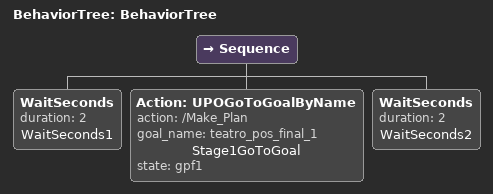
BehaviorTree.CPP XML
<?xml version="1.0"?>
<root main_tree_to_execute="BehaviorTree">
    <BehaviorTree ID="BehaviorTree">
        <Sequence>
            <WaitSeconds duration="2" name="WaitSeconds1"/>
            <Action ID="UPOGoToGoalByName" action="/Make_Plan" goal_name="teatro_pos_final_1" name="Stage1GoToGoal" state="gpf1"/>
            <WaitSeconds duration="2" name="WaitSeconds2"/>
        </Sequence>
    </BehaviorTree>
</root>
